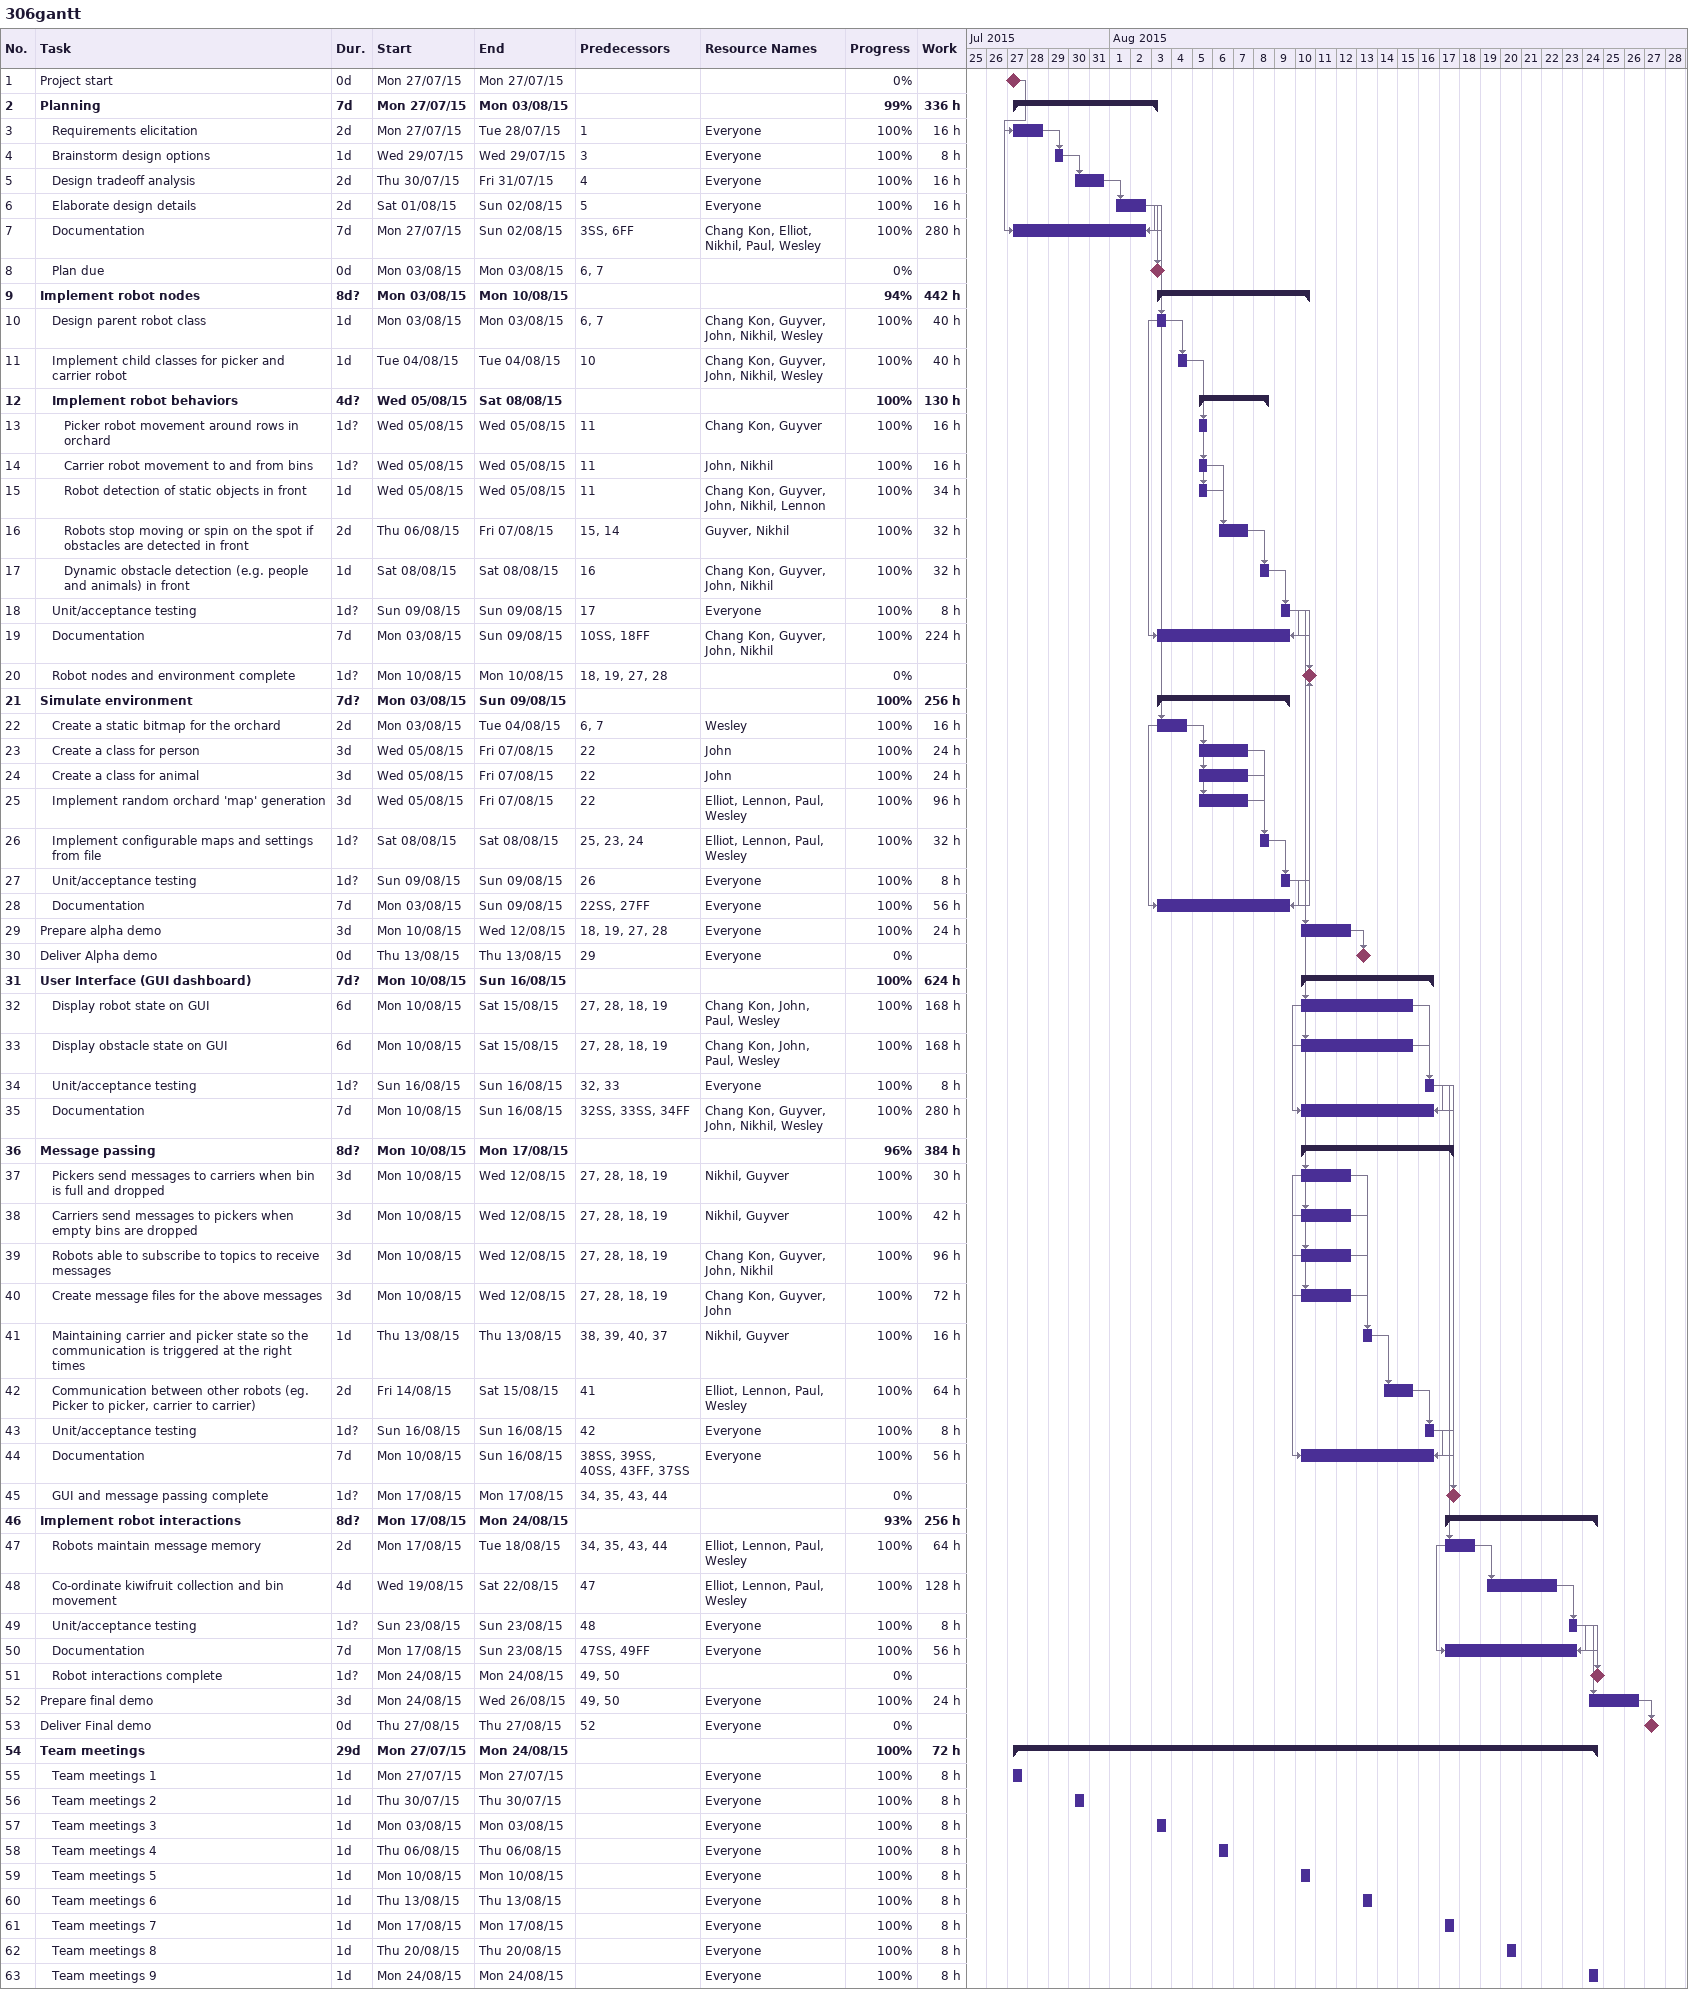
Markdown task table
306gantt

| ID | Level | Task | Duration | Start | Finish | Predecessors | Resources | % complete | Work (h) |
|---|---|---|---|---|---|---|---|---|---|
| 1 | 1 | Project start | 0d | 2015-07-27 | 2015-07-27 |  |  | 0 |  |
| 2 | 1 | **Planning** | 7d | 2015-07-27 | 2015-08-03 |  |  | 99 | 336 |
| 3 | 2 | Requirements elicitation | 2d | 2015-07-27 | 2015-07-28 | 1 | Everyone | 100 | 16 |
| 4 | 2 | Brainstorm design options | 1d | 2015-07-29 | 2015-07-29 | 3 | Everyone | 100 | 8 |
| 5 | 2 | Design tradeoff analysis | 2d | 2015-07-30 | 2015-07-31 | 4 | Everyone | 100 | 16 |
| 6 | 2 | Elaborate design details | 2d | 2015-08-01 | 2015-08-02 | 5 | Everyone | 100 | 16 |
| 7 | 2 | Documentation | 7d | 2015-07-27 | 2015-08-02 | 3SS, 6FF | Chang Kon, Elliot, Nikhil, Paul, Wesley | 100 | 280 |
| 8 | 2 | Plan due | 0d | 2015-08-03 | 2015-08-03 | 6, 7 |  | 0 |  |
| 9 | 1 | **Implement robot nodes** | 8d? | 2015-08-03 | 2015-08-10 |  |  | 94 | 442 |
| 10 | 2 | Design parent robot class | 1d | 2015-08-03 | 2015-08-03 | 6, 7 | Chang Kon, Guyver, John, Nikhil, Wesley | 100 | 40 |
| 11 | 2 | Implement child classes for picker and carrier robot | 1d | 2015-08-04 | 2015-08-04 | 10 | Chang Kon, Guyver, John, Nikhil, Wesley | 100 | 40 |
| 12 | 2 | **Implement robot behaviors** | 4d? | 2015-08-05 | 2015-08-08 |  |  | 100 | 130 |
| 13 | 3 | Picker robot movement around rows in orchard | 1d? | 2015-08-05 | 2015-08-05 | 11 | Chang Kon, Guyver | 100 | 16 |
| 14 | 3 | Carrier robot movement to and from bins | 1d? | 2015-08-05 | 2015-08-05 | 11 | John, Nikhil | 100 | 16 |
| 15 | 3 | Robot detection of static objects in front | 1d | 2015-08-05 | 2015-08-05 | 11 | Chang Kon, Guyver, John, Nikhil, Lennon | 100 | 34 |
| 16 | 3 | Robots stop moving or spin on the spot if obstacles are detected in front | 2d | 2015-08-06 | 2015-08-07 | 15, 14 | Guyver, Nikhil | 100 | 32 |
| 17 | 3 | Dynamic obstacle detection (e.g. people and animals) in front | 1d | 2015-08-08 | 2015-08-08 | 16 | Chang Kon, Guyver, John, Nikhil | 100 | 32 |
| 18 | 2 | Unit/acceptance testing | 1d? | 2015-08-09 | 2015-08-09 | 17 | Everyone | 100 | 8 |
| 19 | 2 | Documentation | 7d | 2015-08-03 | 2015-08-09 | 10SS, 18FF | Chang Kon, Guyver, John, Nikhil | 100 | 224 |
| 20 | 2 | Robot nodes and environment complete | 1d? | 2015-08-10 | 2015-08-10 | 18, 19, 27, 28 |  | 0 |  |
| 21 | 1 | **Simulate environment** | 7d? | 2015-08-03 | 2015-08-09 |  |  | 100 | 256 |
| 22 | 2 | Create a static bitmap for the orchard | 2d | 2015-08-03 | 2015-08-04 | 6, 7 | Wesley | 100 | 16 |
| 23 | 2 | Create a class for person | 3d | 2015-08-05 | 2015-08-07 | 22 | John | 100 | 24 |
| 24 | 2 | Create a class for animal | 3d | 2015-08-05 | 2015-08-07 | 22 | John | 100 | 24 |
| 25 | 2 | Implement random orchard 'map' generation | 3d | 2015-08-05 | 2015-08-07 | 22 | Elliot, Lennon, Paul, Wesley | 100 | 96 |
| 26 | 2 | Implement configurable maps and settings from file | 1d? | 2015-08-08 | 2015-08-08 | 25, 23, 24 | Elliot, Lennon, Paul, Wesley | 100 | 32 |
| 27 | 2 | Unit/acceptance testing | 1d? | 2015-08-09 | 2015-08-09 | 26 | Everyone | 100 | 8 |
| 28 | 2 | Documentation | 7d | 2015-08-03 | 2015-08-09 | 22SS, 27FF | Everyone | 100 | 56 |
| 29 | 1 | Prepare alpha demo | 3d | 2015-08-10 | 2015-08-12 | 18, 19, 27, 28 | Everyone | 100 | 24 |
| 30 | 1 | Deliver Alpha demo | 0d | 2015-08-13 | 2015-08-13 | 29 | Everyone | 0 |  |
| 31 | 1 | **User Interface (GUI dashboard)** | 7d? | 2015-08-10 | 2015-08-16 |  |  | 100 | 624 |
| 32 | 2 | Display robot state on GUI | 6d | 2015-08-10 | 2015-08-15 | 27, 28, 18, 19 | Chang Kon, John, Paul, Wesley | 100 | 168 |
| 33 | 2 | Display obstacle state on GUI | 6d | 2015-08-10 | 2015-08-15 | 27, 28, 18, 19 | Chang Kon, John, Paul, Wesley | 100 | 168 |
| 34 | 2 | Unit/acceptance testing | 1d? | 2015-08-16 | 2015-08-16 | 32, 33 | Everyone | 100 | 8 |
| 35 | 2 | Documentation | 7d | 2015-08-10 | 2015-08-16 | 32SS, 33SS, 34FF | Chang Kon, Guyver, John, Nikhil, Wesley | 100 | 280 |
| 36 | 1 | **Message passing** | 8d? | 2015-08-10 | 2015-08-17 |  |  | 96 | 384 |
| 37 | 2 | Pickers send messages to carriers when bin is full and dropped | 3d | 2015-08-10 | 2015-08-12 | 27, 28, 18, 19 | Nikhil, Guyver | 100 | 30 |
| 38 | 2 | Carriers send messages to pickers when empty bins are dropped | 3d | 2015-08-10 | 2015-08-12 | 27, 28, 18, 19 | Nikhil, Guyver | 100 | 42 |
| 39 | 2 | Robots able to subscribe to topics to receive messages | 3d | 2015-08-10 | 2015-08-12 | 27, 28, 18, 19 | Chang Kon, Guyver, John, Nikhil | 100 | 96 |
| 40 | 2 | Create message files for the above messages | 3d | 2015-08-10 | 2015-08-12 | 27, 28, 18, 19 | Chang Kon, Guyver, John | 100 | 72 |
| 41 | 2 | Maintaining carrier and picker state so the communication is triggered at the right times | 1d | 2015-08-13 | 2015-08-13 | 38, 39, 40, 37 | Nikhil, Guyver | 100 | 16 |
| 42 | 2 | Communication between other robots (eg. Picker to picker, carrier to carrier) | 2d | 2015-08-14 | 2015-08-15 | 41 | Elliot, Lennon, Paul, Wesley | 100 | 64 |
| 43 | 2 | Unit/acceptance testing | 1d? | 2015-08-16 | 2015-08-16 | 42 | Everyone | 100 | 8 |
| 44 | 2 | Documentation | 7d | 2015-08-10 | 2015-08-16 | 38SS, 39SS, 40SS, 43FF, 37SS | Everyone | 100 | 56 |
| 45 | 2 | GUI and message passing complete | 1d? | 2015-08-17 | 2015-08-17 | 34, 35, 43, 44 |  | 0 |  |
| 46 | 1 | **Implement robot interactions** | 8d? | 2015-08-17 | 2015-08-24 |  |  | 93 | 256 |
| 47 | 2 | Robots maintain message memory | 2d | 2015-08-17 | 2015-08-18 | 34, 35, 43, 44 | Elliot, Lennon, Paul, Wesley | 100 | 64 |
| 48 | 2 | Co-ordinate kiwifruit collection and bin movement | 4d | 2015-08-19 | 2015-08-22 | 47 | Elliot, Lennon, Paul, Wesley | 100 | 128 |
| 49 | 2 | Unit/acceptance testing | 1d? | 2015-08-23 | 2015-08-23 | 48 | Everyone | 100 | 8 |
| 50 | 2 | Documentation | 7d | 2015-08-17 | 2015-08-23 | 47SS, 49FF | Everyone | 100 | 56 |
| 51 | 2 | Robot interactions complete | 1d? | 2015-08-24 | 2015-08-24 | 49, 50 |  | 0 |  |
| 52 | 1 | Prepare final demo | 3d | 2015-08-24 | 2015-08-26 | 49, 50 | Everyone | 100 | 24 |
| 53 | 1 | Deliver Final demo | 0d | 2015-08-27 | 2015-08-27 | 52 | Everyone | 0 |  |
| 54 | 1 | **Team meetings** | 29d | 2015-07-27 | 2015-08-24 |  |  | 100 | 72 |
| 55 | 2 | Team meetings 1 | 1d | 2015-07-27 | 2015-07-27 |  | Everyone | 100 | 8 |
| 56 | 2 | Team meetings 2 | 1d | 2015-07-30 | 2015-07-30 |  | Everyone | 100 | 8 |
| 57 | 2 | Team meetings 3 | 1d | 2015-08-03 | 2015-08-03 |  | Everyone | 100 | 8 |
| 58 | 2 | Team meetings 4 | 1d | 2015-08-06 | 2015-08-06 |  | Everyone | 100 | 8 |
| 59 | 2 | Team meetings 5 | 1d | 2015-08-10 | 2015-08-10 |  | Everyone | 100 | 8 |
| 60 | 2 | Team meetings 6 | 1d | 2015-08-13 | 2015-08-13 |  | Everyone | 100 | 8 |
| 61 | 2 | Team meetings 7 | 1d | 2015-08-17 | 2015-08-17 |  | Everyone | 100 | 8 |
| 62 | 2 | Team meetings 8 | 1d | 2015-08-20 | 2015-08-20 |  | Everyone | 100 | 8 |
| 63 | 2 | Team meetings 9 | 1d | 2015-08-24 | 2015-08-24 |  | Everyone | 100 | 8 |
